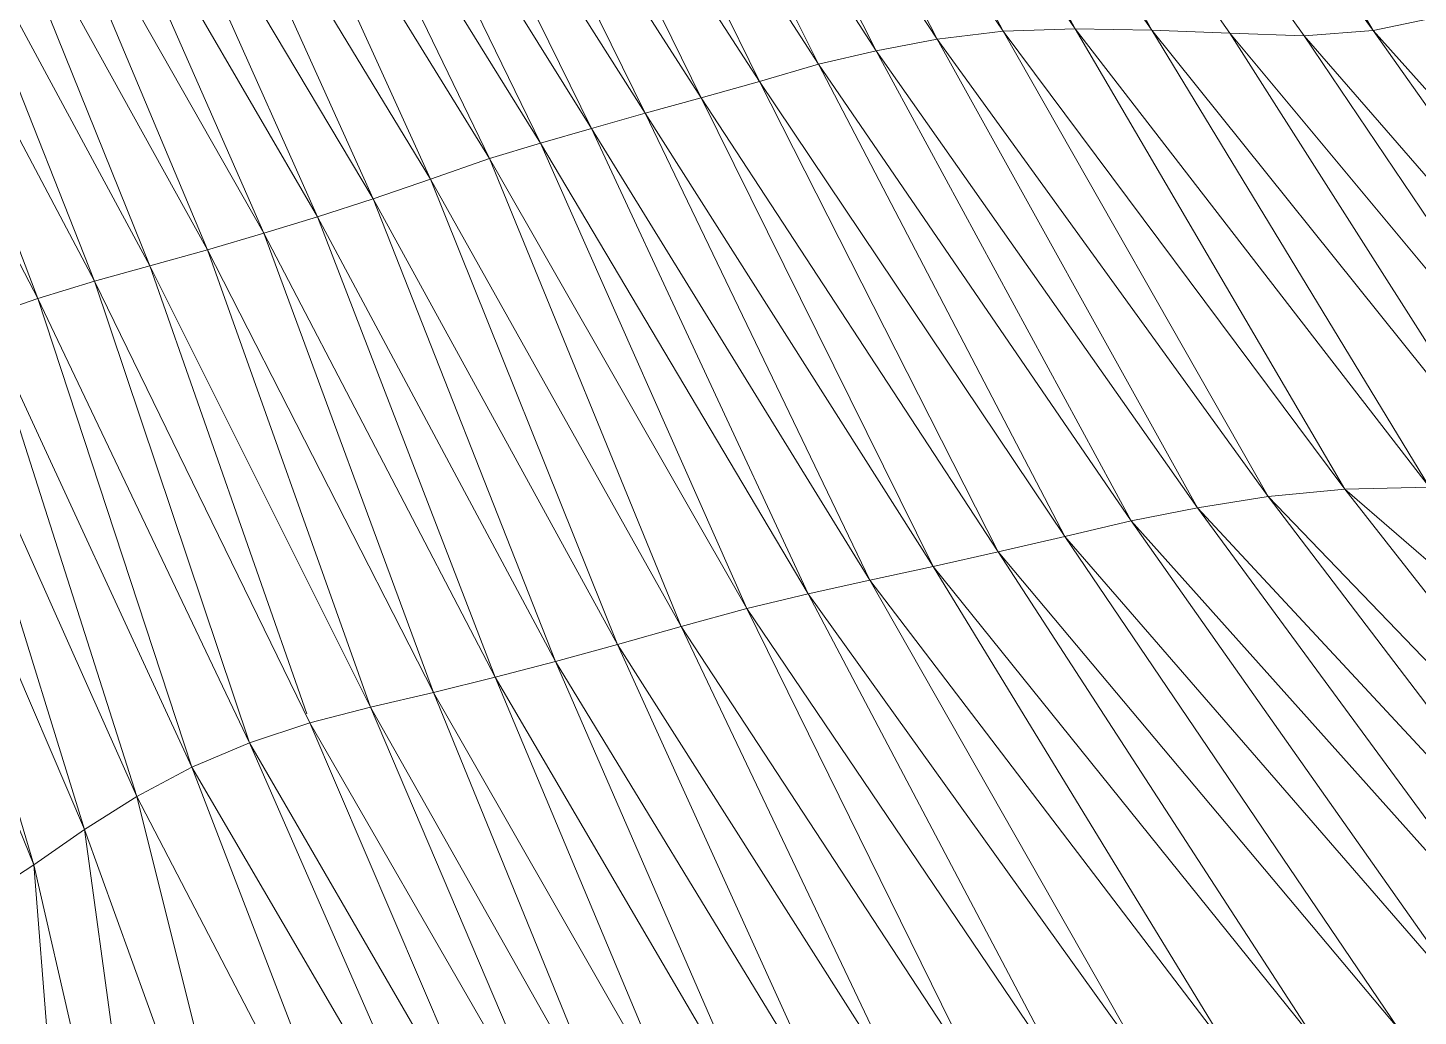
# Model space of a CAD drawing. Header units: millimetres. Extents: x -8546 to 211781, y -3000 to 31870.
# Drawn here: x -4674.7 to -4600.9, y 2505.5 to 2557.9 of the extents above; entities that cross this region are included whole.
import ezdxf

# ---------------------------------------------------------------- set-up
doc = ezdxf.new("R2010")
doc.units = ezdxf.units.MM
doc.layers.add('G-IMPT', color=8, linetype='Continuous', lineweight=9)
doc.layers.add('I-FURN', color=30, linetype='Continuous', lineweight=9)

# ---------------------------------------------------------------- blocks, each defined once
blk = doc.blocks.new('Artificial banana plant 1500mm - Family 4__C1-728657-Begane grond')
at = {"layer": 'G-IMPT'}
for p, q in [((-190.518, -99.099), (-206.238, -72.112)), ((-190.518, -99.099), (-206.238, -72.112)), ((-190.518, -99.099), (-209.438, -72.92)), ((-190.518, -99.099), (-209.438, -72.92)), ((-202.268, -99.087), (-216.008, -73.741)), ((-202.268, -99.087), (-216.008, -73.741)), ((-198.118, -99.242), (-216.008, -73.741)), ((-198.118, -99.242), (-216.008, -73.741)), ((-194.168, -99.383), (-212.698, -73.449)), ((-194.168, -99.383), (-212.698, -73.449)), ((-206.328, -99.024), (-219.418, -74.132)), ((-206.328, -99.024), (-219.418, -74.132)), ((-202.268, -99.087), (-219.418, -74.132)), ((-202.268, -99.087), (-219.418, -74.132)), ((-210.158, -99.142), (-222.908, -74.681)), ((-210.158, -99.142), (-222.908, -74.681)), ((-206.328, -99.024), (-222.908, -74.681)), ((-206.328, -99.024), (-222.908, -74.681)), ((-213.648, -99.558), (-226.158, -75.329)), ((-213.648, -99.558), (-226.158, -75.329)), ((-210.158, -99.142), (-226.158, -75.329)), ((-210.158, -99.142), (-226.158, -75.329)), ((-216.888, -100.18), (-229.098, -76.126)), ((-216.888, -100.18), (-229.098, -76.126)), ((-213.648, -99.558), (-229.098, -76.126)), ((-213.648, -99.558), (-229.098, -76.126)), ((-219.948, -100.897), (-231.848, -76.982)), ((-219.948, -100.897), (-231.848, -76.982)), ((-216.888, -100.18), (-231.848, -76.982)), ((-216.888, -100.18), (-231.848, -76.982)), ((-223.088, -101.819), (-234.768, -77.924)), ((-223.088, -101.819), (-234.768, -77.924)), ((-219.948, -100.897), (-234.768, -77.924)), ((-219.948, -100.897), (-234.768, -77.924)), ((-226.178, -102.684), (-237.798, -79.008)), ((-226.178, -102.684), (-237.798, -79.008)), ((-223.088, -101.819), (-237.798, -79.008)), ((-223.088, -101.819), (-237.798, -79.008)), ((-229.158, -103.498), (-240.708, -80.002)), ((-229.158, -103.498), (-240.708, -80.002)), ((-226.178, -102.684), (-240.708, -80.002)), ((-226.178, -102.684), (-240.708, -80.002)), ((-231.998, -104.302), (-243.478, -80.9)), ((-231.998, -104.302), (-243.478, -80.9)), ((-229.158, -103.498), (-243.478, -80.9)), ((-229.158, -103.498), (-243.478, -80.9)), ((-234.708, -105.088), (-246.078, -81.706)), ((-234.708, -105.088), (-246.078, -81.706)), ((-231.998, -104.302), (-246.078, -81.706)), ((-231.998, -104.302), (-246.078, -81.706)), ((-237.418, -105.903), (-248.698, -82.526)), ((-237.418, -105.903), (-248.698, -82.526)), ((-234.708, -105.088), (-248.698, -82.526)), ((-234.708, -105.088), (-248.698, -82.526)), ((-240.548, -107.003), (-251.298, -83.342)), ((-240.548, -107.003), (-251.298, -83.342)), ((-237.418, -105.903), (-251.298, -83.342)), ((-237.418, -105.903), (-251.298, -83.342)), ((-243.588, -108.038), (-254.248, -84.443)), ((-243.588, -108.038), (-254.248, -84.443)), ((-240.548, -107.003), (-254.248, -84.443)), ((-240.548, -107.003), (-254.248, -84.443)), ((-243.588, -108.038), (-256.969, -85.604)), ((-243.588, -108.038), (-256.969, -85.604)), ((-249.388, -109.866), (-259.748, -86.33)), ((-249.388, -109.866), (-259.748, -86.33)), ((-246.538, -108.996), (-259.748, -86.33)), ((-246.538, -108.996), (-259.748, -86.33)), ((-246.538, -108.996), (-256.99, -85.614)), ((-246.538, -108.996), (-256.99, -85.614)), ((-252.378, -110.752), (-261.782, -88.373)), ((-252.378, -110.752), (-261.782, -88.373)), ((-249.388, -109.866), (-261.641, -88.294)), ((-249.388, -109.866), (-261.641, -88.294)), ((-258.388, -112.406), (-267.329, -89.772)), ((-258.388, -112.406), (-267.329, -89.772)), ((-255.438, -111.6), (-264.343, -89.532)), ((-255.438, -111.6), (-264.343, -89.532)), ((-252.378, -110.752), (-264.166, -89.428)), ((-252.378, -110.752), (-264.166, -89.428)), ((-258.388, -112.406), (-269.831, -90.76)), ((-258.388, -112.406), (-269.831, -90.76)), ((-261.388, -113.322), (-269.937, -90.917)), ((-261.388, -113.322), (-269.937, -90.917)), ((-255.438, -111.6), (-266.613, -90.847)), ((-255.438, -111.6), (-266.613, -90.847)), ((-261.388, -113.322), (-271.792, -93.394)), ((-261.388, -113.322), (-271.792, -93.394)), ((-190.518, -99.099), (-187.108, -98.388)), ((-190.518, -99.099), (-187.108, -98.388)), ((-216.888, -100.18), (-213.648, -99.558)), ((-216.888, -100.18), (-213.648, -99.558)), ((-213.648, -99.558), (-210.158, -99.142)), ((-213.648, -99.558), (-210.158, -99.142)), ((-199.838, -124.436), (-213.648, -99.558)), ((-199.838, -124.436), (-213.648, -99.558)), ((-196.078, -123.845), (-213.648, -99.558)), ((-196.078, -123.845), (-213.648, -99.558)), ((-210.158, -99.142), (-206.328, -99.024)), ((-210.158, -99.142), (-206.328, -99.024)), ((-196.078, -123.845), (-210.158, -99.142)), ((-196.078, -123.845), (-210.158, -99.142)), ((-192.008, -123.455), (-210.158, -99.142)), ((-192.008, -123.455), (-210.158, -99.142)), ((-192.008, -123.455), (-206.328, -99.024)), ((-192.008, -123.455), (-206.328, -99.024)), ((-187.518, -123.337), (-206.328, -99.024)), ((-187.518, -123.337), (-206.328, -99.024)), ((-206.328, -99.024), (-202.268, -99.087)), ((-206.328, -99.024), (-202.268, -99.087)), ((-187.518, -123.337), (-202.268, -99.087)), ((-187.518, -123.337), (-202.268, -99.087)), ((-182.778, -123.373), (-202.268, -99.087)), ((-182.778, -123.373), (-202.268, -99.087)), ((-202.268, -99.087), (-198.118, -99.242)), ((-202.268, -99.087), (-198.118, -99.242)), ((-182.778, -123.373), (-198.118, -99.242)), ((-182.778, -123.373), (-198.118, -99.242)), ((-177.948, -123.466), (-198.118, -99.242)), ((-177.948, -123.466), (-198.118, -99.242)), ((-198.118, -99.242), (-194.168, -99.383)), ((-198.118, -99.242), (-194.168, -99.383)), ((-194.168, -99.383), (-190.518, -99.099)), ((-194.168, -99.383), (-190.518, -99.099)), ((-177.948, -123.466), (-194.168, -99.383)), ((-177.948, -123.466), (-194.168, -99.383)), ((-173.338, -123.421), (-194.168, -99.383)), ((-173.338, -123.421), (-194.168, -99.383)), ((-173.338, -123.421), (-190.518, -99.099)), ((-173.338, -123.421), (-190.518, -99.099)), ((-169.208, -122.921), (-190.518, -99.099)), ((-169.208, -122.921), (-190.518, -99.099)), ((-219.948, -100.897), (-216.888, -100.18)), ((-219.948, -100.897), (-216.888, -100.18)), ((-203.358, -125.131), (-216.888, -100.18)), ((-203.358, -125.131), (-216.888, -100.18)), ((-199.838, -124.436), (-216.888, -100.18)), ((-199.838, -124.436), (-216.888, -100.18)), ((-223.088, -101.819), (-219.948, -100.897)), ((-223.088, -101.819), (-219.948, -100.897)), ((-206.878, -125.969), (-219.948, -100.897)), ((-206.878, -125.969), (-219.948, -100.897)), ((-203.358, -125.131), (-219.948, -100.897)), ((-203.358, -125.131), (-219.948, -100.897)), ((-226.178, -102.684), (-223.088, -101.819)), ((-226.178, -102.684), (-223.088, -101.819)), ((-210.408, -126.783), (-223.088, -101.819)), ((-210.408, -126.783), (-223.088, -101.819)), ((-206.878, -125.969), (-223.088, -101.819)), ((-206.878, -125.969), (-223.088, -101.819)), ((-229.158, -103.498), (-226.178, -102.684)), ((-229.158, -103.498), (-226.178, -102.684)), ((-213.868, -127.546), (-226.178, -102.684)), ((-213.868, -127.546), (-226.178, -102.684)), ((-210.408, -126.783), (-226.178, -102.684)), ((-210.408, -126.783), (-226.178, -102.684)), ((-231.998, -104.302), (-229.158, -103.498)), ((-231.998, -104.302), (-229.158, -103.498)), ((-217.228, -128.278), (-229.158, -103.498)), ((-217.228, -128.278), (-229.158, -103.498)), ((-213.868, -127.546), (-229.158, -103.498)), ((-213.868, -127.546), (-229.158, -103.498)), ((-234.708, -105.088), (-231.998, -104.302)), ((-234.708, -105.088), (-231.998, -104.302)), ((-220.498, -129), (-231.998, -104.302)), ((-220.498, -129), (-231.998, -104.302)), ((-217.228, -128.278), (-231.998, -104.302)), ((-217.228, -128.278), (-231.998, -104.302)), ((-237.418, -105.903), (-234.708, -105.088)), ((-237.418, -105.903), (-234.708, -105.088)), ((-223.748, -129.783), (-234.708, -105.088)), ((-223.748, -129.783), (-234.708, -105.088)), ((-220.498, -129), (-234.708, -105.088)), ((-220.498, -129), (-234.708, -105.088)), ((-240.548, -107.003), (-237.418, -105.903)), ((-240.548, -107.003), (-237.418, -105.903)), ((-227.248, -130.739), (-237.418, -105.903)), ((-227.248, -130.739), (-237.418, -105.903)), ((-223.748, -129.783), (-237.418, -105.903)), ((-223.748, -129.783), (-237.418, -105.903)), ((-243.588, -108.038), (-240.548, -107.003)), ((-243.588, -108.038), (-240.548, -107.003)), ((-230.628, -131.686), (-240.548, -107.003)), ((-230.628, -131.686), (-240.548, -107.003)), ((-227.248, -130.739), (-240.548, -107.003)), ((-227.248, -130.739), (-240.548, -107.003)), ((-246.538, -108.996), (-243.588, -108.038)), ((-246.538, -108.996), (-243.588, -108.038)), ((-233.908, -132.591), (-243.588, -108.038)), ((-233.908, -132.591), (-243.588, -108.038)), ((-230.628, -131.686), (-243.588, -108.038)), ((-230.628, -131.686), (-243.588, -108.038)), ((-249.388, -109.866), (-246.538, -108.996)), ((-249.388, -109.866), (-246.538, -108.996)), ((-237.108, -133.422), (-246.538, -108.996)), ((-237.108, -133.422), (-246.538, -108.996)), ((-233.908, -132.591), (-246.538, -108.996)), ((-233.908, -132.591), (-246.538, -108.996)), ((-252.378, -110.752), (-249.388, -109.866)), ((-252.378, -110.752), (-249.388, -109.866)), ((-240.388, -134.236), (-249.388, -109.866)), ((-240.388, -134.236), (-249.388, -109.866)), ((-237.108, -133.422), (-249.388, -109.866)), ((-237.108, -133.422), (-249.388, -109.866)), ((-255.438, -111.6), (-252.378, -110.752)), ((-255.438, -111.6), (-252.378, -110.752)), ((-243.728, -135.017), (-252.378, -110.752)), ((-243.728, -135.017), (-252.378, -110.752)), ((-240.388, -134.236), (-252.378, -110.752)), ((-240.388, -134.236), (-252.378, -110.752)), ((-258.388, -112.406), (-255.438, -111.6)), ((-258.388, -112.406), (-255.438, -111.6)), ((-247.118, -135.369), (-255.438, -111.6)), ((-247.118, -135.369), (-255.438, -111.6)), ((-243.728, -135.017), (-255.438, -111.6)), ((-243.728, -135.017), (-255.438, -111.6)), ((-261.388, -113.322), (-258.388, -112.406)), ((-261.388, -113.322), (-258.388, -112.406)), ((-250.158, -136.912), (-258.388, -112.406)), ((-250.158, -136.912), (-258.388, -112.406)), ((-246.948, -135.855), (-258.388, -112.406)), ((-246.948, -135.855), (-258.388, -112.406)), ((-264.258, -114.312), (-261.388, -113.322)), ((-264.258, -114.312), (-261.388, -113.322)), ((-253.218, -138.199), (-261.388, -113.322)), ((-253.218, -138.199), (-261.388, -113.322)), ((-250.158, -136.912), (-261.388, -113.322)), ((-250.158, -136.912), (-261.388, -113.322)), ((-256.138, -139.763), (-264.258, -114.312)), ((-256.138, -139.763), (-264.258, -114.312)), ((-253.218, -138.199), (-264.258, -114.312)), ((-253.218, -138.199), (-264.258, -114.312)), ((-258.918, -141.523), (-266.978, -115.427)), ((-258.918, -141.523), (-266.978, -115.427)), ((-256.138, -139.763), (-266.978, -115.427)), ((-256.138, -139.763), (-266.978, -115.427)), ((-261.598, -143.396), (-269.558, -116.63)), ((-261.598, -143.396), (-269.558, -116.63)), ((-269.558, -116.63), (-258.918, -141.523)), ((-269.558, -116.63), (-258.918, -141.523)), ((-271.998, -117.889), (-261.598, -143.396)), ((-271.998, -117.889), (-261.598, -143.396)), ((-199.838, -124.436), (-196.078, -123.845)), ((-199.838, -124.436), (-196.078, -123.845)), ((-196.078, -123.845), (-192.008, -123.455)), ((-196.078, -123.845), (-192.008, -123.455)), ((-176.608, -149.458), (-196.078, -123.845)), ((-176.608, -149.458), (-196.078, -123.845)), ((-172.358, -148.532), (-196.078, -123.845)), ((-172.358, -148.532), (-196.078, -123.845)), ((-192.008, -123.455), (-187.518, -123.337)), ((-192.008, -123.455), (-187.518, -123.337)), ((-172.358, -148.532), (-192.008, -123.455)), ((-172.358, -148.532), (-192.008, -123.455)), ((-165.408, -146.5), (-192.008, -123.455)), ((-165.408, -146.5), (-192.008, -123.455)), ((-203.358, -125.131), (-199.838, -124.436)), ((-203.358, -125.131), (-199.838, -124.436)), ((-180.798, -150.37), (-199.838, -124.436)), ((-180.798, -150.37), (-199.838, -124.436)), ((-176.608, -149.458), (-199.838, -124.436)), ((-176.608, -149.458), (-199.838, -124.436)), ((-206.878, -125.969), (-203.358, -125.131)), ((-206.878, -125.969), (-203.358, -125.131)), ((-184.958, -151.248), (-203.358, -125.131)), ((-184.958, -151.248), (-203.358, -125.131)), ((-180.798, -150.37), (-203.358, -125.131)), ((-180.798, -150.37), (-203.358, -125.131)), ((-210.408, -126.783), (-206.878, -125.969)), ((-210.408, -126.783), (-206.878, -125.969)), ((-189.168, -152.097), (-206.878, -125.969)), ((-189.168, -152.097), (-206.878, -125.969)), ((-184.958, -151.248), (-206.878, -125.969)), ((-184.958, -151.248), (-206.878, -125.969)), ((-213.868, -127.546), (-210.408, -126.783)), ((-213.868, -127.546), (-210.408, -126.783)), ((-193.508, -152.841), (-210.408, -126.783)), ((-193.508, -152.841), (-210.408, -126.783)), ((-189.168, -152.097), (-210.408, -126.783)), ((-189.168, -152.097), (-210.408, -126.783)), ((-217.228, -128.278), (-213.868, -127.546)), ((-217.228, -128.278), (-213.868, -127.546)), ((-198.068, -153.396), (-213.868, -127.546)), ((-198.068, -153.396), (-213.868, -127.546)), ((-193.508, -152.841), (-213.868, -127.546)), ((-193.508, -152.841), (-213.868, -127.546)), ((-220.498, -129), (-217.228, -128.278)), ((-220.498, -129), (-217.228, -128.278)), ((-202.648, -153.893), (-217.228, -128.278)), ((-202.648, -153.893), (-217.228, -128.278)), ((-198.068, -153.396), (-217.228, -128.278)), ((-198.068, -153.396), (-217.228, -128.278)), ((-223.748, -129.783), (-220.498, -129)), ((-223.748, -129.783), (-220.498, -129)), ((-207.088, -154.42), (-220.498, -129)), ((-207.088, -154.42), (-220.498, -129)), ((-202.648, -153.893), (-220.498, -129)), ((-202.648, -153.893), (-220.498, -129)), ((-227.248, -130.739), (-223.748, -129.783)), ((-227.248, -130.739), (-223.748, -129.783)), ((-211.368, -154.954), (-223.748, -129.783)), ((-211.368, -154.954), (-223.748, -129.783)), ((-207.088, -154.42), (-223.748, -129.783)), ((-207.088, -154.42), (-223.748, -129.783)), ((-230.628, -131.686), (-227.248, -130.739)), ((-230.628, -131.686), (-227.248, -130.739)), ((-215.418, -155.6), (-227.248, -130.739)), ((-215.418, -155.6), (-227.248, -130.739)), ((-211.368, -154.954), (-227.248, -130.739)), ((-211.368, -154.954), (-227.248, -130.739)), ((-233.908, -132.591), (-230.628, -131.686)), ((-233.908, -132.591), (-230.628, -131.686)), ((-219.398, -156.417), (-230.628, -131.686)), ((-219.398, -156.417), (-230.628, -131.686)), ((-215.418, -155.6), (-230.628, -131.686)), ((-215.418, -155.6), (-230.628, -131.686)), ((-237.108, -133.422), (-233.908, -132.591)), ((-237.108, -133.422), (-233.908, -132.591)), ((-223.228, -157.144), (-233.908, -132.591)), ((-223.228, -157.144), (-233.908, -132.591)), ((-219.398, -156.417), (-233.908, -132.591)), ((-219.398, -156.417), (-233.908, -132.591)), ((-240.388, -134.236), (-237.108, -133.422)), ((-240.388, -134.236), (-237.108, -133.422)), ((-226.918, -157.772), (-237.108, -133.422)), ((-226.918, -157.772), (-237.108, -133.422)), ((-223.228, -157.144), (-237.108, -133.422)), ((-223.228, -157.144), (-237.108, -133.422)), ((-243.728, -135.017), (-240.388, -134.236)), ((-243.728, -135.017), (-240.388, -134.236)), ((-230.468, -158.527), (-240.388, -134.236)), ((-230.468, -158.527), (-240.388, -134.236)), ((-226.918, -157.772), (-240.388, -134.236)), ((-226.918, -157.772), (-240.388, -134.236)), ((-246.948, -135.855), (-243.728, -135.017)), ((-246.948, -135.855), (-243.728, -135.017)), ((-233.328, -159.468), (-243.728, -135.017)), ((-233.328, -159.468), (-243.728, -135.017)), ((-230.468, -158.527), (-243.728, -135.017)), ((-230.468, -158.527), (-243.728, -135.017)), ((-250.158, -136.912), (-246.948, -135.855)), ((-250.158, -136.912), (-246.948, -135.855)), ((-236.228, -160.931), (-246.948, -135.855)), ((-236.228, -160.931), (-246.948, -135.855)), ((-233.328, -159.468), (-246.948, -135.855)), ((-233.328, -159.468), (-246.948, -135.855)), ((-253.218, -138.199), (-250.158, -136.912)), ((-253.218, -138.199), (-250.158, -136.912)), ((-238.838, -162.796), (-250.158, -136.912)), ((-238.838, -162.796), (-250.158, -136.912)), ((-236.228, -160.931), (-250.158, -136.912)), ((-236.228, -160.931), (-250.158, -136.912)), ((-256.138, -139.763), (-253.218, -138.199)), ((-256.138, -139.763), (-253.218, -138.199)), ((-242.628, -165.711), (-253.218, -138.199)), ((-242.628, -165.711), (-253.218, -138.199)), ((-238.838, -162.796), (-253.218, -138.199)), ((-238.838, -162.796), (-253.218, -138.199)), ((-258.918, -141.523), (-256.138, -139.763)), ((-258.918, -141.523), (-256.138, -139.763)), ((-248.508, -170.245), (-256.138, -139.763)), ((-248.508, -170.245), (-256.138, -139.763)), ((-242.628, -165.711), (-256.138, -139.763)), ((-242.628, -165.711), (-256.138, -139.763)), ((-261.598, -143.396), (-258.918, -141.523)), ((-261.598, -143.396), (-258.918, -141.523)), ((-254.338, -174.88), (-258.918, -141.523)), ((-254.338, -174.88), (-258.918, -141.523)), ((-248.508, -170.245), (-258.918, -141.523)), ((-248.508, -170.245), (-258.918, -141.523)), ((-264.248, -145.113), (-261.598, -143.396)), ((-264.248, -145.113), (-261.598, -143.396)), ((-258.848, -178.116), (-261.598, -143.396)), ((-258.848, -178.116), (-261.598, -143.396)), ((-261.598, -143.396), (-254.338, -174.88)), ((-261.598, -143.396), (-254.338, -174.88))]:
    blk.add_line(p, q, dxfattribs=at)
blk = doc.blocks.new('Artificial banana plant 1500mm - Family 4__C2-728658-Begane grond')
blk.add_blockref('Artificial banana plant 1500mm - Family 4__C1-728657-Begane grond', (0, 0))
blk = doc.blocks.new('Artificial banana plant 1500mm - Family 4-728656-Begane grond')
blk.add_blockref('Artificial banana plant 1500mm - Family 4__C2-728658-Begane grond', (0, 0))
blk = doc.blocks.new('Artificial banana plant 1500mm - Ny märkning-728662-Begane grond')
blk.add_blockref('Artificial banana plant 1500mm - Family 4-728656-Begane grond', (0, 0))

msp = doc.modelspace()

# ---------------------------------------------------------------- block references
at = {"layer": 'I-FURN'}
msp.add_blockref('Artificial banana plant 1500mm - Ny märkning-728662-Begane grond', (-4412.758, 2656.875), dxfattribs=at)

doc.saveas('drawing.dxf')
